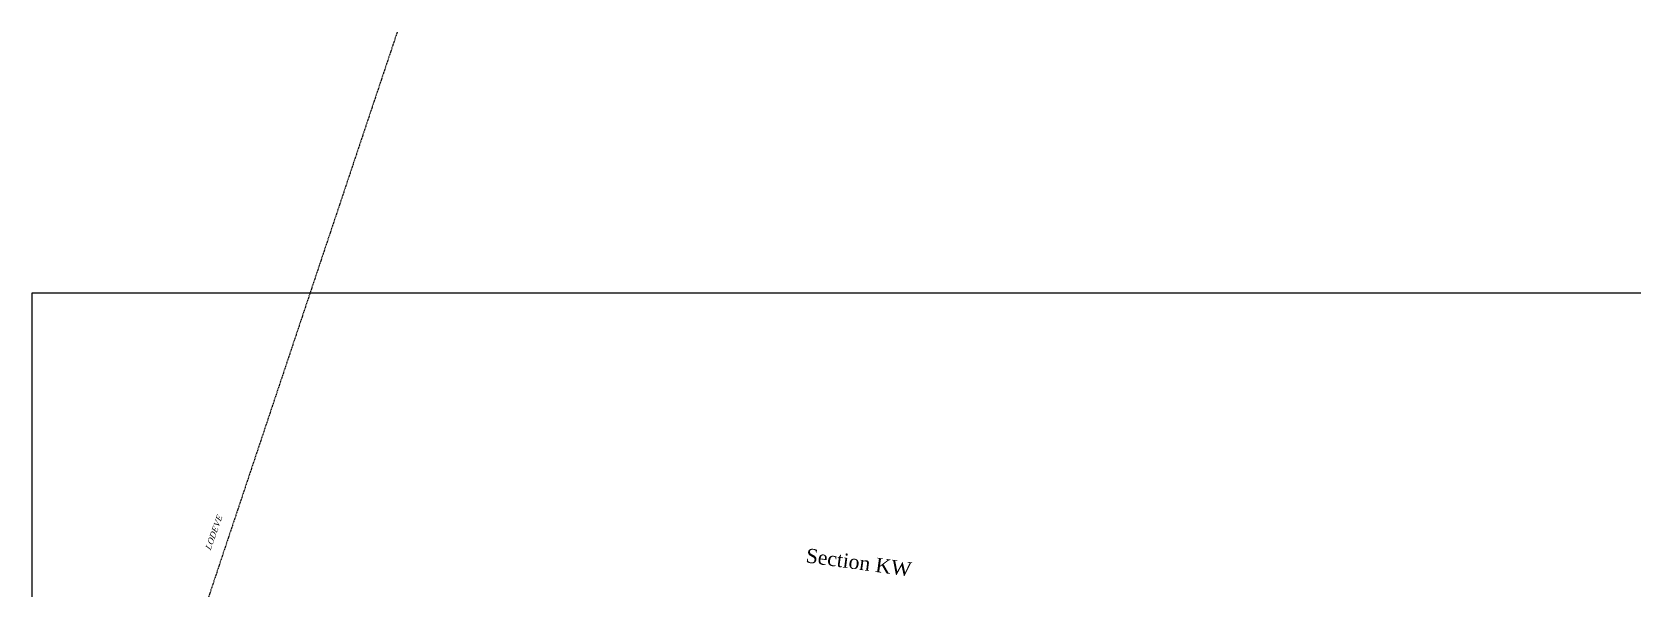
# Model space of a CAD drawing. Header units: metres. Extents: x 19 to 585, y 0 to 337.
# Drawn here: x 19.4 to 355.7, y 219.9 to 336.8 of the extents above; entities that cross this region are included whole.
import ezdxf

# ---------------------------------------------------------------- set-up
doc = ezdxf.new("R2010")
doc.units = ezdxf.units.M
doc.header["$LTSCALE"] = 0.01
doc.linetypes.add('FANTOMEx2', pattern=[5, 2.5, -0.5, 0.5, -0.5, 0.5, -0.5])
for name, color, linetype in [('CADRE', 7, 'Continuous'), ('SECTIONS', 200, 'FANTOMEx2'), ('TEXTES', 6, 'Continuous')]:
    doc.layers.add(name, color=color, linetype=linetype)
doc.styles.add('1', font='times.ttf')
doc.styles.add('2', font='times.ttf', dxfattribs={"oblique": 18})

msp = doc.modelspace()

# ---------------------------------------------------------------- linework, layer by layer
at = {"layer": 'CADRE'}
msp.add_lwpolyline([(19.42, 282.05), (584.57, 282.05), (584.57, 0), (19.42, 0)], close=True, dxfattribs=at)
at = {"layer": 'SECTIONS', "flags": 128}
msp.add_lwpolyline([(96.14, 336.85), (60.17, 229.19), (26.44, 128.14), (49, 119.7), (115.95, 100.67), (160.75, 92.93), (164.73, 92.43), (215.02, 88.44), (247.79, 84.57), (293.27, 79.16), (303.76, 77.9), (356.57, 68.31), (397.87, 61.06), (475.6, 35.6), (493.14, 29.77), (496.28, 37.53), (575.88, 253.69)], dxfattribs=at)

# ---------------------------------------------------------------- texts
at = {"layer": 'SECTIONS', "style": '1'}
msp.add_text('Section KW', height=3, rotation=352.234, dxfattribs=at).set_placement((181.86, 225.49))
at = {"layer": 'TEXTES', "style": '2', "oblique": 18}
msp.add_text('AVENUE                                                        DE                                                              LODEVE', height=1.25, rotation=70.6108, dxfattribs=at).set_placement((35.01, 165.63))

doc.saveas('drawing.dxf')
